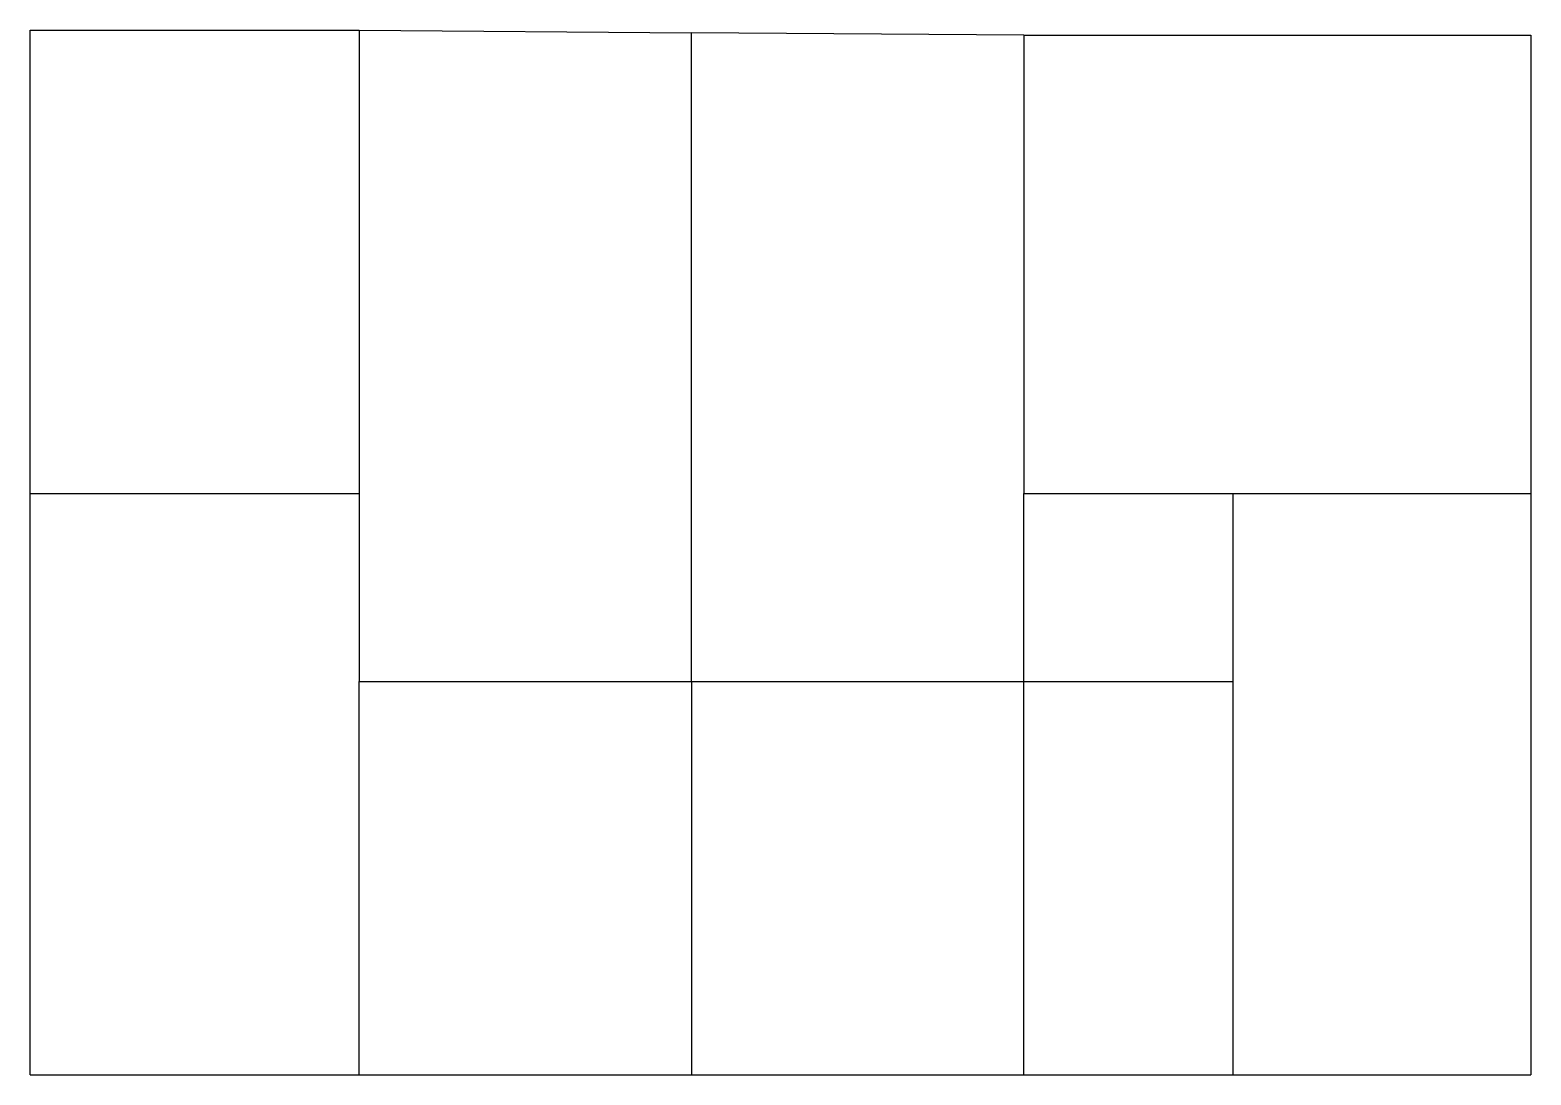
# Model space of a CAD drawing. Header units: inches. Extents: x 0 to 511, y 0 to 356.
import ezdxf

# ---------------------------------------------------------------- set-up
doc = ezdxf.new("R2010")
doc.units = ezdxf.units.IN
doc.header["$MEASUREMENT"] = 0

msp = doc.modelspace()

# ---------------------------------------------------------------- linework, layer by layer
for p, q in [((0, 198), (0, 355.8)), ((0, 355.8), (112.2, 355.8)), ((112.2, 355.8), (112.2, 198)), ((112.2, 355.8), (225.4, 354.9)), ((338.6, 354), (225.4, 354.9)), ((225.4, 134), (225.4, 354.9)), ((338.6, 354), (338.6, 198)), ((338.6, 354), (511.4, 354)), ((511.4, 354), (511.4, 198)), ((0, 0), (0, 198)), ((0, 198), (112.2, 198)), ((112.2, 198), (112.2, 134)), ((338.6, 198), (409.8, 198)), ((338.6, 134), (338.6, 198)), ((409.8, 198), (409.8, 134)), ((409.8, 198), (511.4, 198)), ((511.4, 198), (511.4, 0)), ((112.2, 134), (225.4, 134)), ((112.2, 0), (112.2, 134)), ((225.4, 134), (225.4, 0)), ((225.4, 134), (338.6, 134)), ((338.6, 0), (338.6, 134)), ((338.6, 134), (409.8, 134)), ((409.8, 134), (409.8, 0)), ((0, 0), (112.2, 0)), ((112.2, 0), (225.4, 0)), ((225.4, 0), (338.6, 0)), ((338.6, 0), (409.8, 0)), ((409.8, 0), (511.4, 0))]:
    msp.add_line(p, q)

doc.saveas('drawing.dxf')
